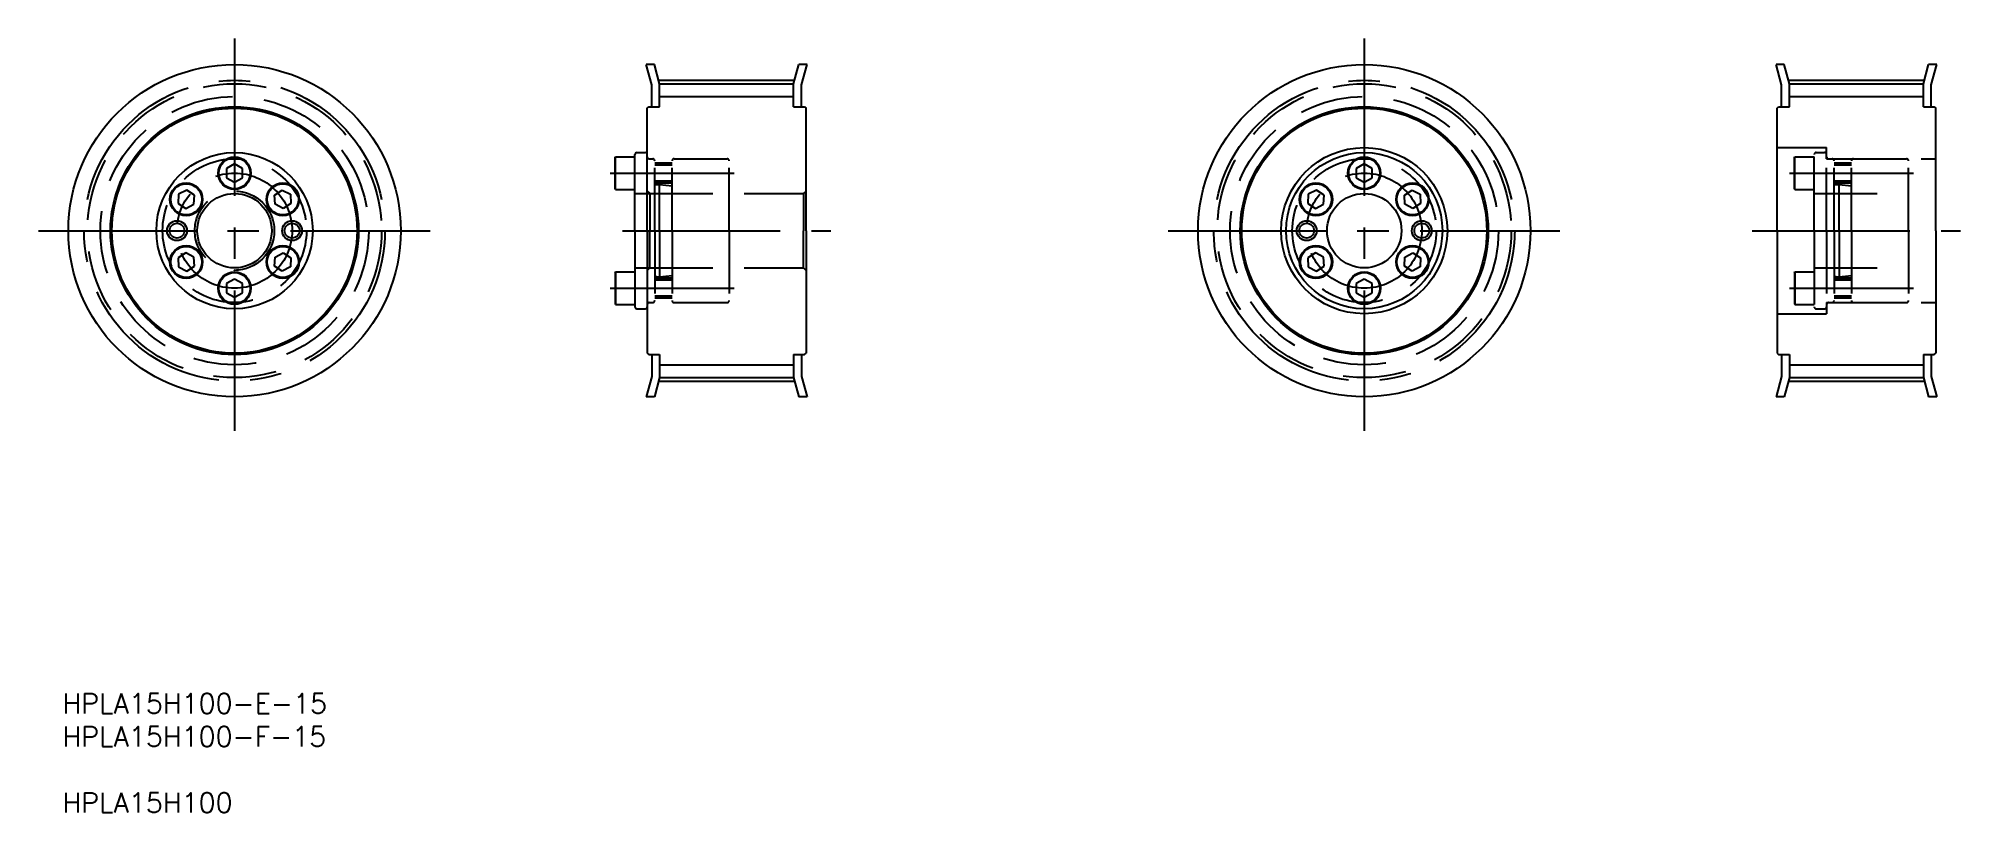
# Model space of a CAD drawing. Extents: x 10 to 398, y -15 to 141.
import ezdxf

# ---------------------------------------------------------------- set-up
doc = ezdxf.new("R2010")
doc.units = 0
doc.linetypes.add('CENTER', pattern=[50.8, 31.75, -6.35, 6.35, -6.35])
doc.linetypes.add('DASHED', pattern=[19.05, 12.7, -6.35])
doc.layers.get('0').update_dxf_attribs({"linetype": 'CONTINUOUS'})
doc.layers.add('CENTER', color=1, linetype='CENTER')
doc.styles.add('MISUMI', font='txt.shx')

# ---------------------------------------------------------------- blocks, each defined once
blk = doc.blocks.new('*U9')
at = {"color": 7, "linetype": 'CONTINUOUS', "style": 'MISUMI'}
for s, p in [('HPLA15H100-E-15', (15.05, 4.8)), ('HPLA15H100-F-15', (15.05, -1.87)), ('HPLA15H100', (15.05, -15.2))]:
    blk.add_text(s, height=4, dxfattribs=at).set_placement(p)

msp = doc.modelspace()

# ---------------------------------------------------------------- linework, layer by layer
at = {"color": 7, "linetype": 'CONTINUOUS'}
for p, q in [((133.83, 131.57), (132.73, 135.64)), ((134.39, 135.64), (132.73, 135.64)), ((135.42, 131.78), (134.39, 135.64)), ((162.42, 131.78), (163.46, 135.64)), ((165.12, 135.64), (163.46, 135.64)), ((164.02, 131.57), (165.12, 135.64)), ((361.54, 131.57), (360.44, 135.64)), ((362.1, 135.64), (360.44, 135.64)), ((363.14, 131.78), (362.1, 135.64)), ((390.14, 131.78), (391.17, 135.64)), ((392.83, 135.64), (391.17, 135.64)), ((391.73, 131.57), (392.83, 135.64)), ((135.42, 127.14), (135.42, 131.78)), ((135.42, 131.78), (162.42, 131.78)), ((162.42, 127.14), (162.42, 131.78)), ((363.14, 127.14), (363.14, 131.78)), ((363.14, 131.78), (390.14, 131.78)), ((390.14, 127.14), (390.14, 131.78)), ((133.83, 127.14), (133.83, 131.57)), ((164.02, 127.14), (164.02, 131.57)), ((361.54, 127.14), (361.54, 131.57)), ((391.73, 127.14), (391.73, 131.57)), ((132.92, 126.84), (133.23, 127.14)), ((132.92, 102.14), (132.92, 126.84)), ((133.23, 127.14), (135.42, 127.14)), ((162.42, 127.14), (164.62, 127.14)), ((164.62, 127.14), (164.92, 126.84)), ((164.92, 102.14), (164.92, 126.84)), ((360.64, 126.84), (360.94, 127.14)), ((360.64, 102.14), (360.64, 126.84)), ((360.94, 127.14), (363.14, 127.14)), ((390.14, 127.14), (392.33, 127.14)), ((392.33, 127.14), (392.64, 126.84)), ((392.64, 102.14), (392.64, 126.84)), ((126.42, 116.88), (126.52, 117.04)), ((126.42, 110.61), (126.42, 116.88)), ((126.52, 110.44), (126.52, 117.04)), ((126.52, 117.04), (130.42, 117.04)), ((130.42, 102.14), (130.42, 117.49)), ((130.42, 110.44), (130.42, 117.04)), ((130.82, 117.89), (132.52, 117.89)), ((132.92, 102.14), (132.92, 117.49)), ((49.73, 115.59), (48.13, 114.67)), ((48.13, 114.67), (48.13, 112.82)), ((48.13, 112.82), (49.73, 111.9)), ((51.33, 114.67), (49.73, 115.59)), ((49.73, 111.9), (51.33, 112.82)), ((50.53, 115.13), (50.53, 115.13)), ((50.93, 114.9), (50.93, 114.9)), ((51.33, 112.82), (51.33, 114.67)), ((130.42, 111.74), (130.42, 115.74)), ((277.44, 115.59), (275.84, 114.67)), ((275.84, 114.67), (275.84, 112.82)), ((275.84, 112.82), (277.44, 111.9)), ((279.04, 114.67), (277.44, 115.59)), ((277.44, 111.9), (279.04, 112.82)), ((278.24, 115.13), (278.24, 115.13)), ((278.64, 114.9), (278.64, 114.9)), ((279.04, 112.82), (279.04, 114.67)), ((38.45, 109.47), (38.35, 107.62)), ((40.1, 110.31), (38.45, 109.47)), ((41.65, 109.3), (40.1, 110.31)), ((41.55, 107.46), (41.65, 109.3)), ((57.81, 109.3), (59.36, 110.31)), ((57.91, 107.46), (57.81, 109.3)), ((59.36, 110.31), (61.01, 109.47)), ((61.01, 109.47), (61.1, 107.62)), ((126.42, 110.61), (126.52, 110.44)), ((126.52, 110.44), (130.42, 110.44)), ((266.16, 109.47), (266.06, 107.62)), ((267.81, 110.31), (266.16, 109.47)), ((269.36, 109.3), (267.81, 110.31)), ((269.26, 107.46), (269.36, 109.3)), ((285.52, 109.3), (287.07, 110.31)), ((285.62, 107.46), (285.52, 109.3)), ((287.07, 110.31), (288.72, 109.47)), ((288.72, 109.47), (288.81, 107.62)), ((38.35, 107.62), (39.9, 106.62)), ((39.9, 106.62), (41.55, 107.46)), ((59.55, 106.62), (57.91, 107.46)), ((61.1, 107.62), (59.55, 106.62)), ((266.06, 107.62), (267.61, 106.62)), ((267.61, 106.62), (269.26, 107.46)), ((287.26, 106.62), (285.62, 107.46)), ((288.81, 107.62), (287.26, 106.62)), ((130.42, 102.14), (130.42, 86.79)), ((132.92, 102.14), (132.92, 86.79)), ((132.92, 102.14), (132.92, 77.45)), ((164.92, 102.14), (164.92, 77.45)), ((360.64, 102.14), (360.64, 77.45)), ((392.64, 102.14), (392.64, 77.45)), ((39.9, 97.67), (38.35, 96.67)), ((41.55, 96.83), (39.9, 97.67)), ((57.91, 96.83), (59.55, 97.67)), ((59.55, 97.67), (61.1, 96.67)), ((267.61, 97.67), (266.06, 96.67)), ((269.26, 96.83), (267.61, 97.67)), ((285.62, 96.83), (287.26, 97.67)), ((287.26, 97.67), (288.81, 96.67)), ((38.35, 96.67), (38.45, 94.82)), ((38.45, 94.82), (40.1, 93.98)), ((40.1, 93.98), (41.65, 94.99)), ((41.65, 94.99), (41.55, 96.83)), ((57.81, 94.99), (57.91, 96.83)), ((59.36, 93.98), (57.81, 94.99)), ((61.01, 94.82), (59.36, 93.98)), ((61.1, 96.67), (61.01, 94.82)), ((126.42, 93.68), (126.52, 93.84)), ((126.42, 93.68), (126.42, 87.41)), ((126.52, 93.84), (130.42, 93.84)), ((126.52, 93.84), (126.52, 87.24)), ((130.42, 93.84), (130.42, 87.24)), ((266.06, 96.67), (266.16, 94.82)), ((266.16, 94.82), (267.81, 93.98)), ((267.81, 93.98), (269.36, 94.99)), ((269.36, 94.99), (269.26, 96.83)), ((285.52, 94.99), (285.62, 96.83)), ((287.07, 93.98), (285.52, 94.99)), ((288.72, 94.82), (287.07, 93.98)), ((288.81, 96.67), (288.72, 94.82)), ((49.73, 92.39), (48.13, 91.47)), ((48.13, 91.47), (48.13, 89.62)), ((48.13, 89.62), (49.73, 88.7)), ((51.33, 91.47), (49.73, 92.39)), ((49.73, 88.7), (51.33, 89.62)), ((51.33, 89.62), (51.33, 91.47)), ((130.42, 92.54), (130.42, 88.54)), ((277.44, 92.39), (275.84, 91.47)), ((275.84, 91.47), (275.84, 89.62)), ((275.84, 89.62), (277.44, 88.7)), ((279.04, 91.47), (277.44, 92.39)), ((277.44, 88.7), (279.04, 89.62)), ((279.04, 89.62), (279.04, 91.47)), ((126.42, 87.41), (126.52, 87.24)), ((126.52, 87.24), (130.42, 87.24)), ((130.82, 86.39), (132.52, 86.39)), ((132.92, 77.45), (133.23, 77.14)), ((133.23, 77.14), (135.42, 77.14)), ((133.83, 77.14), (133.83, 72.72)), ((135.42, 77.14), (135.42, 72.51)), ((162.42, 77.14), (162.42, 72.51)), ((162.42, 77.14), (164.62, 77.14)), ((164.02, 77.14), (164.02, 72.72)), ((164.62, 77.14), (164.92, 77.45)), ((360.64, 77.45), (360.94, 77.14)), ((360.94, 77.14), (363.14, 77.14)), ((361.54, 77.14), (361.54, 72.72)), ((363.14, 77.14), (363.14, 72.51)), ((390.14, 77.14), (390.14, 72.51)), ((390.14, 77.14), (392.33, 77.14)), ((391.73, 77.14), (391.73, 72.72)), ((392.33, 77.14), (392.64, 77.45)), ((133.83, 72.72), (132.73, 68.64)), ((135.42, 72.51), (134.39, 68.64)), ((135.42, 72.51), (162.42, 72.51)), ((162.42, 72.51), (163.46, 68.64)), ((164.02, 72.72), (165.12, 68.64)), ((361.54, 72.72), (360.44, 68.64)), ((363.14, 72.51), (362.1, 68.64)), ((363.14, 72.51), (390.14, 72.51)), ((390.14, 72.51), (391.17, 68.64)), ((391.73, 72.72), (392.83, 68.64)), ((134.39, 68.64), (132.73, 68.64)), ((165.12, 68.64), (163.46, 68.64)), ((362.1, 68.64), (360.44, 68.64)), ((392.83, 68.64), (391.17, 68.64))]:
    msp.add_line(p, q, dxfattribs=at)
at = {"color": 3, "linetype": 'CONTINUOUS'}
for p, q in [((135.42, 129.19), (162.42, 129.19)), ((363.14, 129.19), (390.14, 129.19)), ((135.42, 75.1), (162.42, 75.1)), ((363.14, 75.1), (390.14, 75.1))]:
    msp.add_line(p, q, dxfattribs=at)
at = {"color": 3, "linetype": 'DASHED'}
for p, q in [((133.33, 116.64), (134.02, 116.64)), ((134.42, 102.14), (134.42, 116.24)), ((137.92, 102.14), (137.92, 116.24)), ((138.32, 116.64), (149.02, 116.64)), ((149.42, 102.14), (149.42, 116.24)), ((360.64, 118.89), (370.64, 118.89)), ((364.14, 116.88), (364.23, 117.04)), ((364.14, 110.61), (364.14, 116.88)), ((364.23, 110.44), (364.23, 117.04)), ((364.23, 117.04), (368.14, 117.04)), ((368.14, 102.14), (368.14, 117.49)), ((368.14, 110.44), (368.14, 117.04)), ((368.54, 117.89), (370.24, 117.89)), ((370.64, 116.64), (370.64, 118.89)), ((370.64, 102.14), (370.64, 117.49)), ((370.64, 116.64), (392.64, 116.64)), ((371.05, 116.64), (371.74, 116.64)), ((372.14, 102.14), (372.14, 116.24)), ((375.64, 102.14), (375.64, 116.24)), ((376.04, 116.64), (386.74, 116.64)), ((387.14, 102.14), (387.14, 116.24)), ((137.92, 115.74), (134.42, 115.74)), ((137.92, 115.34), (134.42, 115.34)), ((368.14, 111.74), (368.14, 115.74)), ((375.64, 115.74), (372.14, 115.74)), ((375.64, 115.34), (372.14, 115.34)), ((130.42, 109.64), (149.42, 109.64)), ((132.92, 110.14), (133.43, 109.64)), ((133.43, 109.64), (164.42, 109.64)), ((133.43, 109.64), (133.43, 102.14)), ((137.92, 112.14), (134.42, 112.14)), ((137.92, 111.74), (134.44, 111.74)), ((134.83, 111.44), (135.42, 111.44)), ((135.42, 111.44), (137.92, 111.19)), ((135.42, 102.14), (135.42, 111.44)), ((164.92, 110.14), (164.42, 109.64)), ((164.42, 109.64), (164.42, 102.14)), ((364.14, 110.61), (364.23, 110.44)), ((364.23, 110.44), (368.14, 110.44)), ((368.14, 109.64), (387.14, 109.64)), ((375.64, 112.14), (372.14, 112.14)), ((375.64, 111.74), (372.15, 111.74)), ((372.55, 111.44), (373.14, 111.44)), ((373.14, 111.44), (375.64, 111.19)), ((373.14, 102.14), (373.14, 111.44)), ((133.43, 94.64), (133.43, 102.14)), ((134.42, 102.14), (134.42, 88.04)), ((135.42, 102.14), (135.42, 92.84)), ((137.92, 102.14), (137.92, 88.04)), ((149.42, 102.14), (149.42, 88.04)), ((164.42, 94.64), (164.42, 102.14)), ((368.14, 102.14), (368.14, 86.79)), ((370.64, 102.14), (370.64, 86.79)), ((372.14, 102.14), (372.14, 88.04)), ((373.14, 102.14), (373.14, 92.84)), ((375.64, 102.14), (375.64, 88.04)), ((387.14, 102.14), (387.14, 88.04)), ((130.42, 94.64), (149.42, 94.64)), ((132.92, 94.14), (133.43, 94.64)), ((133.43, 94.64), (164.42, 94.64)), ((135.42, 92.84), (137.92, 93.09)), ((164.92, 94.14), (164.42, 94.64)), ((364.14, 93.68), (364.23, 93.84)), ((364.14, 93.68), (364.14, 87.41)), ((364.23, 93.84), (368.14, 93.84)), ((364.23, 93.84), (364.23, 87.24)), ((368.14, 94.64), (387.14, 94.64)), ((368.14, 93.84), (368.14, 87.24)), ((373.14, 92.84), (375.64, 93.09)), ((137.92, 92.14), (134.42, 92.14)), ((137.92, 92.54), (134.44, 92.54)), ((134.83, 92.84), (135.42, 92.84)), ((368.14, 92.54), (368.14, 88.54)), ((375.64, 92.14), (372.14, 92.14)), ((375.64, 92.54), (372.15, 92.54)), ((372.55, 92.84), (373.14, 92.84)), ((133.33, 87.64), (134.02, 87.64)), ((137.92, 88.94), (134.42, 88.94)), ((137.92, 88.54), (134.42, 88.54)), ((138.32, 87.64), (149.02, 87.64)), ((360.64, 85.39), (370.64, 85.39)), ((364.14, 87.41), (364.23, 87.24)), ((364.23, 87.24), (368.14, 87.24)), ((368.54, 86.39), (370.24, 86.39)), ((370.64, 87.64), (370.64, 85.39)), ((370.64, 87.64), (392.64, 87.64)), ((371.05, 87.64), (371.74, 87.64)), ((375.64, 88.94), (372.14, 88.94)), ((375.64, 88.54), (372.14, 88.54)), ((376.04, 87.64), (386.74, 87.64))]:
    msp.add_line(p, q, dxfattribs=at)
at = {"color": 7, "linetype": 'CONTINUOUS'}
for centre, radius in [((49.73, 102.14), 33.5), ((277.44, 102.14), 33.5), ((49.73, 102.14), 25), ((49.73, 102.14), 24.7), ((277.44, 102.14), 25), ((277.44, 102.14), 24.7), ((49.73, 102.14), 15.75), ((49.73, 113.74), 3.3), ((49.73, 113.74), 3.14), ((277.44, 102.14), 16.75), ((277.44, 102.14), 15.75), ((277.44, 113.74), 3.3), ((277.44, 113.74), 3.14), ((40, 108.46), 3.3), ((40, 108.46), 3.14), ((49.73, 102.14), 7.5), ((59.46, 108.46), 3.3), ((59.46, 108.46), 3.14), ((267.71, 108.46), 3.3), ((267.71, 108.46), 3.14), ((277.44, 102.14), 7.5), ((287.17, 108.46), 3.3), ((287.17, 108.46), 3.14), ((38.13, 102.14), 1.5), ((61.33, 102.14), 1.5), ((265.84, 102.14), 2), ((265.84, 102.14), 1.5), ((289.04, 102.14), 2), ((289.04, 102.14), 1.5), ((40, 95.83), 3.3), ((40, 95.83), 3.14), ((59.46, 95.83), 3.3), ((59.46, 95.83), 3.14), ((267.71, 95.83), 3.3), ((267.71, 95.83), 3.14), ((287.17, 95.83), 3.3), ((287.17, 95.83), 3.14), ((49.73, 90.54), 3.3), ((49.73, 90.54), 3.14), ((277.44, 90.54), 3.3), ((277.44, 90.54), 3.14)]:
    msp.add_circle(centre, radius, dxfattribs=at)
at = {"color": 3, "linetype": 'DASHED'}
for centre, radius in [((49.73, 102.14), 29.63), ((277.44, 102.14), 29.63), ((49.73, 102.14), 27.04), ((277.44, 102.14), 27.04), ((49.73, 102.14), 14.5), ((277.44, 102.14), 14.5), ((49.73, 102.14), 8)]:
    msp.add_circle(centre, radius, dxfattribs=at)
at = {"color": 3}
for centre in [(38.13, 102.14), (61.33, 102.14)]:
    msp.add_circle(centre, 2, dxfattribs=at)
at = {"color": 7, "linetype": 'CONTINUOUS'}
for centre, start, end in [((130.82, 117.49), 90, 180), ((132.52, 117.49), 0, 90), ((130.82, 86.79), 180, 270), ((132.52, 86.79), 270, 0)]:
    msp.add_arc(centre, 0.4, start, end, dxfattribs=at)
at = {"color": 3, "linetype": 'DASHED'}
for centre, radius, start, end in [((133.33, 117.05), 0.41, 180, 270), ((134.02, 116.24), 0.4, 0, 90), ((138.32, 116.24), 0.4, 90, 180), ((149.02, 116.24), 0.4, 0, 90), ((368.54, 117.49), 0.4, 90, 180), ((370.24, 117.49), 0.4, 0, 90), ((371.05, 117.05), 0.41, 180, 270), ((371.74, 116.24), 0.4, 0, 90), ((376.04, 116.24), 0.4, 90, 180), ((386.74, 116.24), 0.4, 0, 90), ((134.83, 111.85), 0.41, 180, 270), ((372.55, 111.85), 0.41, 180, 270), ((134.83, 92.43), 0.41, 90, 180), ((372.55, 92.43), 0.41, 90, 180), ((133.33, 87.23), 0.41, 90, 180), ((134.02, 88.04), 0.4, 270, 0), ((138.32, 88.04), 0.4, 180, 270), ((149.02, 88.04), 0.4, 270, 0), ((368.54, 86.79), 0.4, 180, 270), ((370.24, 86.79), 0.4, 270, 0), ((371.05, 87.23), 0.41, 90, 180), ((371.74, 88.04), 0.4, 270, 0), ((376.04, 88.04), 0.4, 180, 270), ((386.74, 88.04), 0.4, 270, 0)]:
    msp.add_arc(centre, radius, start, end, dxfattribs=at)
at = {"layer": 'CENTER', "color": 1, "linetype": 'CENTER'}
for p, q in [((49.73, 140.91), (49.73, 61.79)), ((277.44, 140.91), (277.44, 61.79)), ((135.24, 132.46), (162.61, 132.46)), ((362.95, 132.46), (390.32, 132.46)), ((125.42, 113.74), (150.42, 113.74)), ((363.14, 113.74), (388.14, 113.74)), ((10.2, 102.14), (89.16, 102.14)), ((127.93, 102.14), (169.92, 102.14)), ((237.92, 102.14), (316.87, 102.14)), ((355.64, 102.14), (397.63, 102.14)), ((125.42, 90.54), (150.42, 90.54)), ((363.14, 90.54), (388.14, 90.54)), ((135.24, 71.82), (162.61, 71.82)), ((362.95, 71.82), (390.32, 71.82))]:
    msp.add_line(p, q, dxfattribs=at)
for centre, radius in [((49.73, 102.14), 30.32), ((277.44, 102.14), 30.32), ((49.73, 102.14), 11.6), ((277.44, 102.14), 11.6)]:
    msp.add_circle(centre, radius, dxfattribs=at)

# ---------------------------------------------------------------- block references
at = {"color": 7, "linetype": 'CONTINUOUS'}
msp.add_blockref('*U9', (0, 0), dxfattribs=at)

doc.saveas('drawing.dxf')
